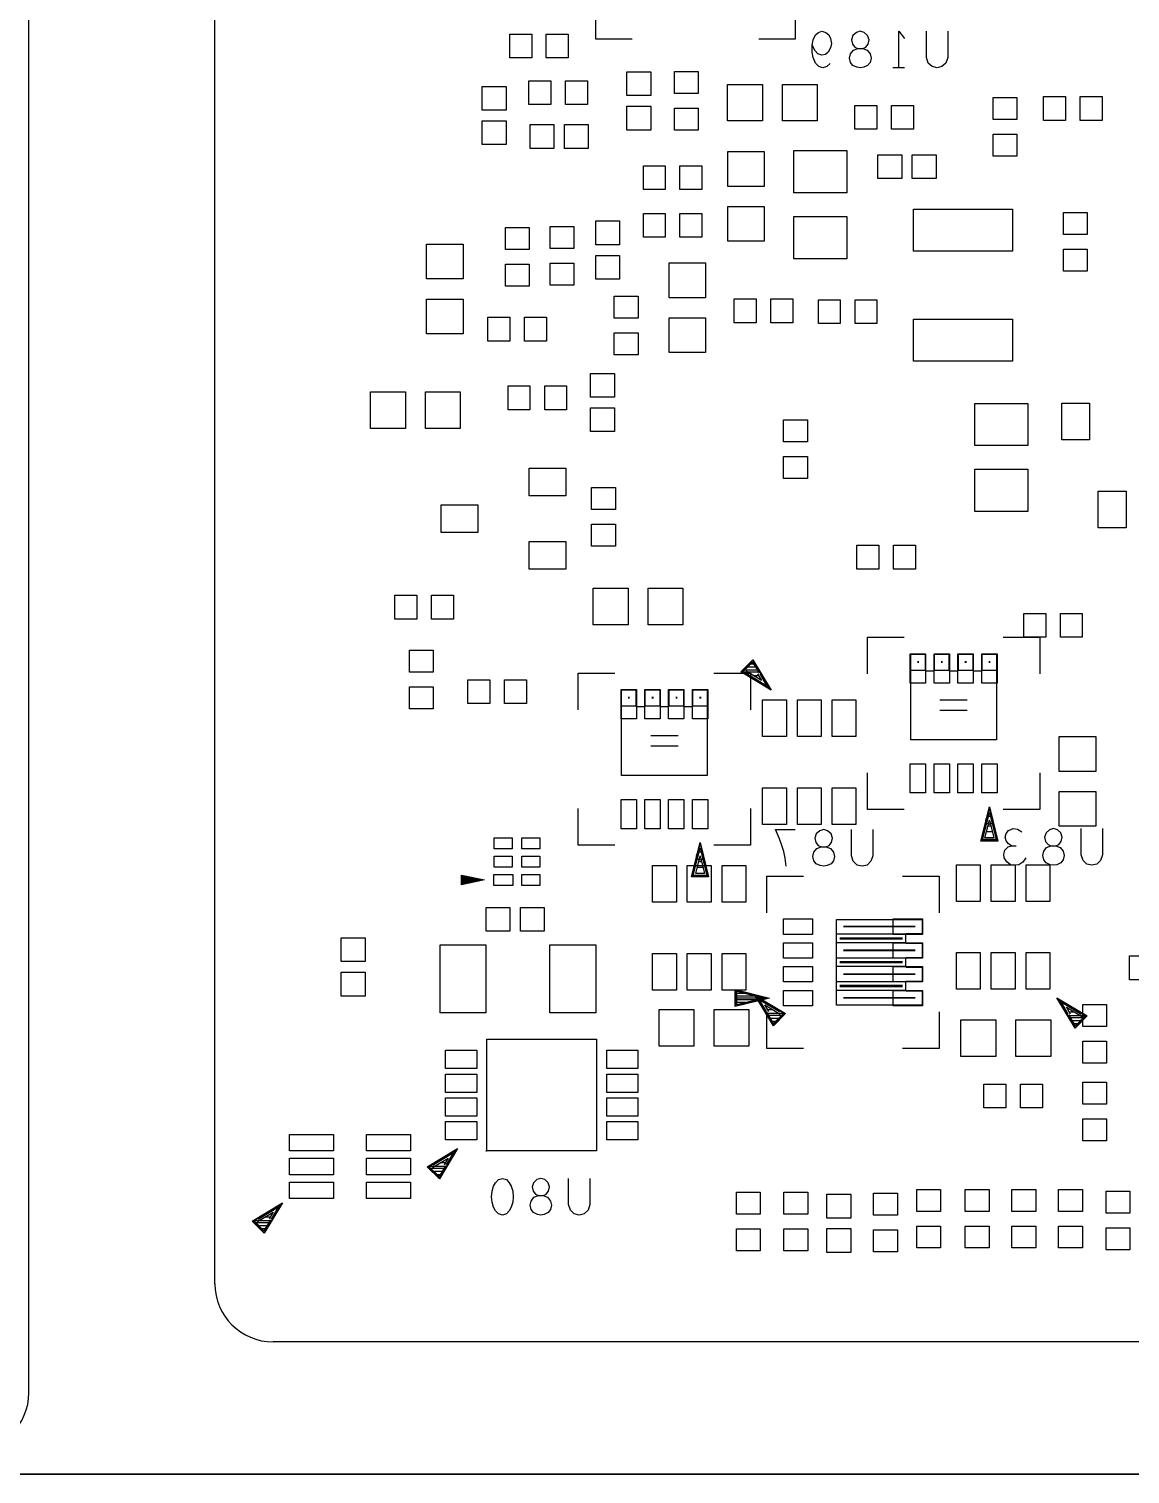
# Model space of a CAD drawing. Header units: millimetres. Extents: x -190 to 348, y -330 to 190.
# Drawn here: x -16.63 to 13.44, y -137.03 to -97.57 of the extents above; entities that cross this region are included whole.
import ezdxf

# ---------------------------------------------------------------- set-up
doc = ezdxf.new("R2010")
doc.units = ezdxf.units.MM
for name, color, linetype in [('10_MAQ_PALLET', 7, 'Continuous'), ('4_SIKCREN_BOTTOM_', 7, 'Continuous'), ('5_SOLDER_PASTE_BOTTOM_', 7, 'Continuous'), ('7______BREAKAWAY', 7, 'Continuous')]:
    doc.layers.add(name, color=color, linetype=linetype)

msp = doc.modelspace()

# ---------------------------------------------------------------- linework, layer by layer
at = {"layer": '10_MAQ_PALLET', "color": 1}
for p, q in [((-11.552, -131.836, -8.001), (-11.552, -72.54, -8.001)), ((-16.632, -134.81, -8.001), (-16.632, -89.992, -8.001)), ((26.871, -133.424, -8.001), (-9.964, -133.424, -8.001))]:
    msp.add_line(p, q, dxfattribs=at)
for centre, start, end in [((-9.964, -131.836, -8.001), 180, 270), ((-18.219, -134.81, -8.001), 270, 0)]:
    msp.add_arc(centre, 1.587, start, end, dxfattribs=at)
at = {"layer": '4_SIKCREN_BOTTOM_', "color": 7}
for p, q in [((-1.156, -96.84), (-1.156, -97.838)), ((4.305, -97.838), (4.305, -96.84)), ((-1.156, -97.838), (-0.155, -97.838)), ((3.305, -97.838), (4.305, -97.838)), ((4.76, -98.016), (4.785, -97.866)), ((4.785, -97.866), (4.854, -97.734)), ((4.854, -97.734), (4.933, -97.666)), ((4.933, -97.666), (5.027, -97.633)), ((5.027, -97.633), (5.133, -97.666)), ((5.133, -97.666), (5.212, -97.734)), ((5.212, -97.734), (5.265, -97.833)), ((5.265, -97.833), (5.293, -97.968)), ((5.875, -97.749), (5.834, -97.866)), ((5.834, -97.866), (5.862, -97.983)), ((5.969, -97.666), (5.875, -97.749)), ((6.076, -97.633), (5.969, -97.666)), ((6.182, -97.666), (6.076, -97.633)), ((6.276, -97.749), (6.182, -97.666)), ((6.314, -97.866), (6.276, -97.749)), ((6.289, -97.983), (6.314, -97.866)), ((7.125, -97.633), (7.285, -97.833)), ((7.125, -98.633), (7.125, -97.633)), ((7.879, -98.351), (7.879, -97.633)), ((8.466, -97.633), (8.466, -98.351)), ((4.839, -98.166), (4.76, -98.016)), ((4.76, -98.201), (4.76, -98.016)), ((4.785, -98.351), (4.76, -98.201)), ((4.92, -98.25), (4.839, -98.166)), ((5.027, -98.283), (4.92, -98.25)), ((5.199, -98.201), (5.121, -98.268)), ((5.265, -98.085), (5.199, -98.201)), ((5.293, -97.968), (5.265, -98.085)), ((5.781, -98.367), (5.809, -98.25)), ((5.809, -98.25), (5.888, -98.151)), ((5.862, -97.983), (5.928, -98.067)), ((5.888, -98.151), (6.01, -98.1)), ((5.928, -98.067), (6.01, -98.1)), ((6.01, -98.1), (6.142, -98.1)), ((6.01, -98.1), (6.142, -98.1)), ((6.142, -98.1), (6.223, -98.067)), ((6.142, -98.1), (6.261, -98.151)), ((6.223, -98.067), (6.289, -97.983)), ((6.261, -98.151), (6.342, -98.25)), ((6.342, -98.25), (6.368, -98.367)), ((4.854, -98.501), (4.785, -98.351)), ((4.945, -98.6), (4.854, -98.501)), ((5.052, -98.633), (4.945, -98.6)), ((5.121, -98.268), (5.027, -98.283)), ((5.159, -98.6), (5.052, -98.633)), ((5.253, -98.516), (5.159, -98.6)), ((5.809, -98.483), (5.781, -98.367)), ((5.875, -98.567), (5.809, -98.483)), ((5.982, -98.618), (5.875, -98.567)), ((6.076, -98.633), (5.982, -98.618)), ((6.17, -98.618), (6.076, -98.633)), ((6.276, -98.567), (6.17, -98.618)), ((6.342, -98.483), (6.276, -98.567)), ((6.368, -98.367), (6.342, -98.483)), ((7.285, -98.633), (6.965, -98.633)), ((7.932, -98.501), (7.879, -98.351)), ((8.039, -98.6), (7.932, -98.501)), ((8.174, -98.633), (8.039, -98.6)), ((8.306, -98.6), (8.174, -98.633)), ((8.412, -98.501), (8.306, -98.6)), ((8.466, -98.351), (8.412, -98.501)), ((6.274, -114.183), (7.275, -114.183)), ((6.274, -115.184), (6.274, -114.183)), ((9.975, -114.183), (10.975, -114.183)), ((10.975, -114.183), (10.975, -115.184)), ((2.812, -115.128), (3.142, -114.798)), ((2.832, -115.125), (3.139, -114.818)), ((3.139, -114.818), (3.335, -115.143)), ((3.142, -114.798), (3.637, -115.626)), ((-1.626, -115.159), (-0.625, -115.159)), ((-1.626, -116.159), (-1.626, -115.159)), ((2.075, -115.159), (3.076, -115.159)), ((3.637, -115.626), (2.812, -115.128)), ((3.602, -115.588), (2.832, -115.125)), ((3.327, -115.131), (2.84, -115.131)), ((2.873, -115.12), (3.134, -114.859)), ((3.266, -115.08), (2.913, -115.08)), ((3.378, -115.364), (2.954, -115.11)), ((3.526, -115.514), (2.974, -115.181)), ((3.216, -114.996), (2.997, -114.996)), ((3.076, -115.159), (3.076, -116.159)), ((3.165, -114.912), (3.081, -114.912)), ((3.134, -114.859), (3.312, -115.156)), ((3.299, -115.232), (3.157, -115.232)), ((3.269, -115.184), (3.378, -115.364)), ((3.327, -115.181), (3.526, -115.514)), ((3.335, -115.143), (3.602, -115.588)), ((6.274, -118.885), (6.274, -117.884)), ((10.975, -117.884), (10.975, -118.885)), ((-1.626, -119.86), (-1.626, -118.859)), ((3.076, -118.859), (3.076, -119.86)), ((7.275, -118.885), (6.274, -118.885)), ((9.368, -119.746), (9.601, -118.811)), ((9.383, -119.733), (9.601, -118.864)), ((9.416, -119.708), (9.601, -118.969)), ((9.479, -119.657), (9.601, -119.177)), ((9.601, -118.811), (9.835, -119.746)), ((9.601, -118.864), (9.817, -119.733)), ((9.601, -118.969), (9.784, -119.708)), ((9.601, -119.177), (9.721, -119.657)), ((10.975, -118.885), (9.975, -118.885)), ((3.759, -119.433), (4.293, -119.433)), ((3.866, -119.682), (3.759, -119.433)), ((4.874, -119.55), (4.836, -119.667)), ((4.968, -119.466), (4.874, -119.55)), ((5.075, -119.433), (4.968, -119.466)), ((5.182, -119.466), (5.075, -119.433)), ((5.276, -119.55), (5.182, -119.466)), ((5.316, -119.667), (5.276, -119.55)), ((5.832, -120.15), (5.832, -119.433)), ((6.419, -119.433), (6.419, -120.15)), ((9.68, -119.497), (9.52, -119.497)), ((9.639, -119.339), (9.561, -119.339)), ((10.036, -119.642), (10.061, -119.543)), ((10.061, -119.543), (10.127, -119.459)), ((10.127, -119.459), (10.249, -119.408)), ((10.249, -119.408), (10.368, -119.426)), ((10.368, -119.426), (10.488, -119.492)), ((11.151, -119.525), (11.11, -119.642)), ((11.245, -119.441), (11.151, -119.525)), ((11.351, -119.408), (11.245, -119.441)), ((11.458, -119.441), (11.351, -119.408)), ((11.549, -119.525), (11.458, -119.441)), ((11.59, -119.642), (11.549, -119.525)), ((12.106, -120.124), (12.106, -119.408)), ((12.692, -119.408), (12.692, -120.124)), ((-0.625, -119.86), (-1.626, -119.86)), ((1.466, -120.721), (1.699, -119.786)), ((1.483, -120.708), (1.699, -119.84)), ((1.514, -120.683), (1.699, -119.944)), ((1.699, -119.786), (1.933, -120.721)), ((1.699, -119.84), (1.918, -120.708)), ((1.699, -119.944), (1.885, -120.683)), ((3.076, -119.86), (2.075, -119.86)), ((3.932, -119.868), (3.866, -119.682)), ((3.985, -120.033), (3.932, -119.868)), ((4.808, -120.051), (4.889, -119.949)), ((4.836, -119.667), (4.862, -119.784)), ((4.862, -119.784), (4.928, -119.868)), ((4.889, -119.949), (5.009, -119.901)), ((4.928, -119.868), (5.009, -119.901)), ((5.009, -119.901), (5.141, -119.901)), ((5.009, -119.901), (5.141, -119.901)), ((5.141, -119.901), (5.222, -119.868)), ((5.141, -119.901), (5.263, -119.949)), ((5.222, -119.868), (5.288, -119.784)), ((5.263, -119.949), (5.342, -120.051)), ((5.288, -119.784), (5.316, -119.667)), ((9.835, -119.746), (9.368, -119.746)), ((9.817, -119.733), (9.383, -119.733)), ((9.784, -119.708), (9.416, -119.708)), ((9.721, -119.657), (9.479, -119.657)), ((10.02, -119.992), (10.114, -119.908)), ((10.061, -119.741), (10.036, -119.642)), ((10.127, -119.825), (10.061, -119.741)), ((10.114, -119.908), (10.208, -119.875)), ((10.208, -119.875), (10.127, -119.825)), ((10.208, -119.875), (10.328, -119.875)), ((11.085, -120.025), (11.163, -119.926)), ((11.11, -119.642), (11.138, -119.758)), ((11.138, -119.758), (11.204, -119.842)), ((11.163, -119.926), (11.283, -119.875)), ((11.204, -119.842), (11.283, -119.875)), ((11.283, -119.875), (11.417, -119.875)), ((11.283, -119.875), (11.417, -119.875)), ((11.417, -119.875), (11.496, -119.842)), ((11.417, -119.875), (11.537, -119.926)), ((11.496, -119.842), (11.565, -119.758)), ((11.537, -119.926), (11.618, -120.025)), ((11.565, -119.758), (11.59, -119.642)), ((1.58, -120.632), (1.699, -120.152)), ((1.74, -120.315), (1.659, -120.315)), ((1.699, -120.152), (1.819, -120.632)), ((4.026, -120.218), (3.985, -120.033)), ((4.054, -120.434), (4.026, -120.218)), ((4.783, -120.167), (4.808, -120.051)), ((4.808, -120.284), (4.783, -120.167)), ((4.874, -120.368), (4.808, -120.284)), ((5.342, -120.284), (5.276, -120.368)), ((5.342, -120.051), (5.37, -120.167)), ((5.37, -120.167), (5.342, -120.284)), ((5.885, -120.299), (5.832, -120.15)), ((5.992, -120.401), (5.885, -120.299)), ((6.365, -120.299), (6.259, -120.401)), ((6.419, -120.15), (6.365, -120.299)), ((9.995, -120.109), (10.02, -119.992)), ((10.008, -120.208), (9.995, -120.109)), ((10.074, -120.31), (10.008, -120.208)), ((10.18, -120.393), (10.074, -120.31)), ((10.516, -120.325), (10.409, -120.393)), ((10.594, -120.208), (10.516, -120.325)), ((11.057, -120.142), (11.085, -120.025)), ((11.085, -120.259), (11.057, -120.142)), ((11.151, -120.343), (11.085, -120.259)), ((11.257, -120.393), (11.151, -120.343)), ((11.549, -120.343), (11.443, -120.393)), ((11.618, -120.259), (11.549, -120.343)), ((11.618, -120.025), (11.643, -120.142)), ((11.643, -120.142), (11.618, -120.259)), ((12.159, -120.277), (12.106, -120.124)), ((12.266, -120.376), (12.159, -120.277)), ((12.639, -120.277), (12.532, -120.376)), ((12.692, -120.124), (12.639, -120.277)), ((-4.813, -120.675), (-4.186, -120.81)), ((-4.813, -120.942), (-4.813, -120.675)), ((-4.801, -120.81), (-4.801, -120.691)), ((-4.801, -120.691), (-4.247, -120.81)), ((-4.674, -120.719), (-4.801, -120.719)), ((-4.519, -120.752), (-4.801, -120.752)), ((1.933, -120.721), (1.466, -120.721)), ((1.918, -120.708), (1.483, -120.708)), ((1.885, -120.683), (1.514, -120.683)), ((1.819, -120.632), (1.58, -120.632)), ((1.781, -120.472), (1.621, -120.472)), ((3.526, -120.708), (4.526, -120.708)), ((3.526, -121.709), (3.526, -120.708)), ((4.981, -120.416), (4.874, -120.368)), ((5.075, -120.434), (4.981, -120.416)), ((5.169, -120.416), (5.075, -120.434)), ((5.276, -120.368), (5.169, -120.416)), ((6.124, -120.434), (5.992, -120.401)), ((6.259, -120.401), (6.124, -120.434)), ((7.224, -120.708), (8.225, -120.708)), ((8.225, -120.708), (8.225, -121.709)), ((10.287, -120.409), (10.18, -120.393)), ((10.409, -120.393), (10.287, -120.409)), ((11.351, -120.409), (11.257, -120.393)), ((11.443, -120.393), (11.351, -120.409)), ((12.4, -120.409), (12.266, -120.376)), ((12.532, -120.376), (12.4, -120.409)), ((-4.186, -120.81), (-4.813, -120.942)), ((-4.364, -120.785), (-4.801, -120.785)), ((-4.801, -120.927), (-4.801, -120.81)), ((-4.247, -120.81), (-4.801, -120.927)), ((-4.244, -120.81), (-4.801, -120.81)), ((-4.364, -120.835), (-4.801, -120.835)), ((-4.519, -120.868), (-4.801, -120.868)), ((-4.674, -120.901), (-4.801, -120.901)), ((2.662, -123.8), (3.597, -124.033)), ((2.662, -124.267), (2.662, -123.8)), ((2.675, -124.033), (2.675, -123.817)), ((2.675, -123.817), (3.546, -124.033)), ((2.7, -124.033), (2.7, -123.848)), ((2.7, -123.848), (3.442, -124.033)), ((2.941, -123.909), (2.7, -123.909)), ((3.597, -124.033), (2.662, -124.267)), ((2.675, -124.252), (2.675, -124.033)), ((3.546, -124.033), (2.675, -124.252)), ((3.546, -124.033), (2.675, -124.033)), ((3.239, -123.982), (2.7, -123.982)), ((2.7, -124.219), (2.7, -124.033)), ((3.442, -124.033), (2.7, -124.219)), ((3.239, -124.084), (2.7, -124.084)), ((2.941, -124.158), (2.7, -124.158)), ((3.205, -123.962), (4.031, -124.457)), ((3.701, -124.788), (3.205, -123.962)), ((3.508, -124.442), (3.241, -123.998)), ((3.241, -123.998), (4.011, -124.46)), ((3.515, -124.404), (3.317, -124.071)), ((3.317, -124.071), (3.868, -124.404)), ((3.574, -124.402), (3.465, -124.221)), ((3.465, -124.221), (3.889, -124.475)), ((11.445, -124.028), (12.273, -124.523)), ((11.943, -124.856), (11.445, -124.028)), ((11.75, -124.508), (11.483, -124.066)), ((11.483, -124.066), (12.253, -124.526)), ((11.755, -124.47), (11.557, -124.14)), ((11.557, -124.14), (12.111, -124.47)), ((11.814, -124.47), (11.704, -124.287)), ((11.704, -124.287), (12.129, -124.541)), ((3.703, -124.767), (3.508, -124.442)), ((4.003, -124.455), (3.515, -124.455)), ((3.526, -125.41), (3.526, -124.409)), ((3.708, -124.727), (3.531, -124.43)), ((3.686, -124.353), (3.543, -124.353)), ((3.929, -124.506), (3.576, -124.506)), ((3.846, -124.59), (3.627, -124.59)), ((3.762, -124.673), (3.675, -124.673)), ((4.031, -124.457), (3.701, -124.788)), ((4.011, -124.46), (3.703, -124.767)), ((3.97, -124.465), (3.708, -124.727)), ((8.225, -124.409), (8.225, -125.41)), ((11.946, -124.836), (11.75, -124.508)), ((12.245, -124.521), (11.758, -124.521)), ((11.951, -124.795), (11.77, -124.496)), ((11.925, -124.419), (11.786, -124.419)), ((12.172, -124.572), (11.816, -124.572)), ((12.088, -124.658), (11.867, -124.658)), ((12.273, -124.523), (11.943, -124.856)), ((12.253, -124.526), (11.946, -124.836)), ((12.212, -124.531), (11.951, -124.795)), ((12.004, -124.742), (11.918, -124.742)), ((-4.125, -125.159), (-1.125, -125.159)), ((-4.125, -128.209), (-4.125, -125.159)), ((-1.125, -125.159), (-1.125, -128.209)), ((4.526, -125.41), (3.526, -125.41)), ((8.225, -125.41), (7.224, -125.41)), ((-5.751, -128.641), (-4.925, -128.143)), ((-5.73, -128.643), (-4.963, -128.181)), ((-5.588, -128.588), (-5.037, -128.255)), ((-4.925, -128.143), (-5.42, -128.971)), ((-5.037, -128.255), (-5.235, -128.588)), ((-4.963, -128.181), (-5.227, -128.626)), ((-1.125, -128.209), (-4.15, -128.209)), ((-4.15, -128.209), (-4.125, -128.209)), ((-5.42, -128.971), (-5.751, -128.641)), ((-5.423, -128.951), (-5.73, -128.643)), ((-5.235, -128.638), (-5.723, -128.638)), ((-5.428, -128.91), (-5.69, -128.648)), ((-5.608, -128.659), (-5.184, -128.405)), ((-5.25, -128.613), (-5.428, -128.91)), ((-5.227, -128.626), (-5.423, -128.951)), ((-5.263, -128.537), (-5.405, -128.537)), ((-5.184, -128.405), (-5.293, -128.585)), ((-5.296, -128.689), (-5.649, -128.689)), ((-5.347, -128.773), (-5.565, -128.773)), ((-5.398, -128.857), (-5.481, -128.857)), ((-3.886, -129.075), (-3.805, -128.991)), ((-3.805, -128.991), (-3.698, -128.958)), ((-3.698, -128.958), (-3.592, -128.991)), ((-3.592, -128.991), (-3.513, -129.075)), ((-2.756, -128.991), (-2.85, -129.075)), ((-2.649, -128.958), (-2.756, -128.991)), ((-2.543, -128.991), (-2.649, -128.958)), ((-2.451, -129.075), (-2.543, -128.991)), ((-1.895, -129.675), (-1.895, -128.958)), ((-1.308, -128.958), (-1.308, -129.675)), ((-3.993, -129.459), (-3.98, -129.309)), ((-3.98, -129.309), (-3.94, -129.174)), ((-3.94, -129.174), (-3.886, -129.075)), ((-3.513, -129.075), (-3.459, -129.174)), ((-3.459, -129.174), (-3.419, -129.309)), ((-3.419, -129.309), (-3.406, -129.459)), ((-2.85, -129.075), (-2.891, -129.192)), ((-2.891, -129.192), (-2.863, -129.309)), ((-2.863, -129.309), (-2.797, -129.393)), ((-2.837, -129.474), (-2.718, -129.426)), ((-2.797, -129.393), (-2.718, -129.426)), ((-2.718, -129.426), (-2.583, -129.426)), ((-2.718, -129.426), (-2.583, -129.426)), ((-2.583, -129.426), (-2.504, -129.393)), ((-2.583, -129.426), (-2.464, -129.474)), ((-2.504, -129.393), (-2.436, -129.309)), ((-2.41, -129.192), (-2.451, -129.075)), ((-2.436, -129.309), (-2.41, -129.192)), ((-10.533, -130.122), (-9.705, -129.626)), ((-10.513, -130.124), (-9.743, -129.662)), ((-10.368, -130.068), (-9.817, -129.738)), ((-9.705, -129.626), (-10.203, -130.452)), ((-9.817, -129.738), (-10.015, -130.068)), ((-9.743, -129.662), (-10.01, -130.106)), ((-3.98, -129.609), (-3.993, -129.459)), ((-3.94, -129.743), (-3.98, -129.609)), ((-3.886, -129.842), (-3.94, -129.743)), ((-3.459, -129.743), (-3.513, -129.842)), ((-3.419, -129.609), (-3.459, -129.743)), ((-3.406, -129.459), (-3.419, -129.609)), ((-2.944, -129.692), (-2.916, -129.576)), ((-2.916, -129.809), (-2.944, -129.692)), ((-2.916, -129.576), (-2.837, -129.474)), ((-2.85, -129.893), (-2.916, -129.809)), ((-2.464, -129.474), (-2.383, -129.576)), ((-2.383, -129.809), (-2.451, -129.893)), ((-2.383, -129.576), (-2.357, -129.692)), ((-2.357, -129.692), (-2.383, -129.809)), ((-1.841, -129.824), (-1.895, -129.675)), ((-1.735, -129.926), (-1.841, -129.824)), ((-1.361, -129.824), (-1.468, -129.926)), ((-1.308, -129.675), (-1.361, -129.824)), ((-10.203, -130.452), (-10.533, -130.122)), ((-10.206, -130.432), (-10.513, -130.124)), ((-10.018, -130.119), (-10.505, -130.119)), ((-10.211, -130.391), (-10.47, -130.129)), ((-10.076, -130.17), (-10.432, -130.17)), ((-10.389, -130.139), (-9.964, -129.885)), ((-10.03, -130.094), (-10.211, -130.391)), ((-10.01, -130.106), (-10.206, -130.432)), ((-10.046, -130.018), (-10.185, -130.018)), ((-9.964, -129.885), (-10.074, -130.066)), ((-3.805, -129.926), (-3.886, -129.842)), ((-3.698, -129.959), (-3.805, -129.926)), ((-3.592, -129.926), (-3.698, -129.959)), ((-3.513, -129.842), (-3.592, -129.926)), ((-2.743, -129.941), (-2.85, -129.893)), ((-2.649, -129.959), (-2.743, -129.941)), ((-2.558, -129.941), (-2.649, -129.959)), ((-2.451, -129.893), (-2.558, -129.941)), ((-1.6, -129.959), (-1.735, -129.926)), ((-1.468, -129.926), (-1.6, -129.959)), ((-10.127, -130.254), (-10.345, -130.254)), ((-10.178, -130.338), (-10.262, -130.338)), ((-36.599, -137.033), (17.61, -137.033))]:
    msp.add_line(p, q, dxfattribs=at)
for centre, start, end in [((9.601, -119.179), 0, 180), ((9.601, -119.179), 180, 0), ((1.699, -120.155), 0, 180), ((1.699, -120.155), 180, 0)]:
    msp.add_arc(centre, 0.102, start, end, dxfattribs=at)
at = {"layer": '5_SOLDER_PASTE_BOTTOM_', "color": 4}
for p, q in [((-3.5, -98.359), (-3.5, -97.709)), ((-3.5, -97.709), (-2.9, -97.709)), ((-2.9, -97.709), (-2.9, -98.359)), ((-2.5, -98.359), (-2.5, -97.709)), ((-2.5, -97.709), (-1.9, -97.709)), ((-1.9, -97.709), (-1.9, -98.359)), ((-2.9, -98.359), (-3.5, -98.359)), ((-1.9, -98.359), (-2.5, -98.359)), ((-2.975, -99.634), (-2.975, -98.984)), ((-2.975, -98.984), (-2.375, -98.984)), ((-2.375, -98.984), (-2.375, -99.634)), ((-1.974, -99.634), (-1.974, -98.984)), ((-1.974, -98.984), (-1.374, -98.984)), ((-1.374, -98.984), (-1.374, -99.634)), ((-0.3, -99.39), (-0.3, -98.74)), ((-0.3, -98.74), (0.35, -98.74)), ((0.35, -98.74), (0.35, -99.39)), ((1.001, -99.335), (1.001, -98.735)), ((1.001, -98.735), (1.651, -98.735)), ((1.651, -98.735), (1.651, -99.335)), ((-4.249, -99.789), (-4.249, -99.139)), ((-4.249, -99.139), (-3.599, -99.139)), ((-3.599, -99.139), (-3.599, -99.789)), ((0.35, -99.39), (-0.3, -99.39)), ((1.651, -99.335), (1.001, -99.335)), ((2.451, -100.083), (2.451, -99.083)), ((2.451, -99.083), (3.401, -99.083)), ((3.401, -99.083), (3.401, -100.083)), ((3.95, -100.083), (3.95, -99.083)), ((3.95, -99.083), (4.9, -99.083)), ((4.9, -99.083), (4.9, -100.083)), ((9.705, -100.043), (9.705, -99.443)), ((9.705, -99.443), (10.355, -99.443)), ((10.355, -99.443), (10.355, -100.043)), ((11.079, -100.068), (11.079, -99.418)), ((11.079, -99.418), (11.679, -99.418)), ((11.679, -99.418), (11.679, -100.068)), ((12.08, -100.068), (12.08, -99.418)), ((12.08, -99.418), (12.68, -99.418)), ((12.68, -99.418), (12.68, -100.068)), ((-3.599, -99.789), (-4.249, -99.789)), ((-2.375, -99.634), (-2.975, -99.634)), ((-1.374, -99.634), (-1.974, -99.634)), ((-0.3, -100.33), (-0.3, -99.68)), ((-0.3, -99.68), (0.35, -99.68)), ((0.35, -99.68), (0.35, -100.33)), ((1.001, -100.333), (1.001, -99.733)), ((1.001, -99.733), (1.651, -99.733)), ((1.651, -99.733), (1.651, -100.333)), ((5.926, -100.31), (5.926, -99.66)), ((5.926, -99.66), (6.526, -99.66)), ((6.526, -99.66), (6.526, -100.31)), ((6.924, -100.31), (6.924, -99.66)), ((6.924, -99.66), (7.524, -99.66)), ((7.524, -99.66), (7.524, -100.31)), ((-4.249, -100.729), (-4.249, -100.079)), ((-4.249, -100.079), (-3.599, -100.079)), ((-3.599, -100.079), (-3.599, -100.729)), ((-2.944, -100.833), (-2.944, -100.183)), ((-2.944, -100.183), (-2.294, -100.183)), ((-2.294, -100.183), (-2.294, -100.833)), ((-2.004, -100.833), (-2.004, -100.183)), ((-2.004, -100.183), (-1.354, -100.183)), ((-1.354, -100.183), (-1.354, -100.833)), ((3.401, -100.083), (2.451, -100.083)), ((4.9, -100.083), (3.95, -100.083)), ((10.355, -100.043), (9.705, -100.043)), ((11.679, -100.068), (11.079, -100.068)), ((12.68, -100.068), (12.08, -100.068)), ((0.35, -100.33), (-0.3, -100.33)), ((1.651, -100.333), (1.001, -100.333)), ((6.526, -100.31), (5.926, -100.31)), ((7.524, -100.31), (6.924, -100.31)), ((9.705, -101.044), (9.705, -100.444)), ((9.705, -100.444), (10.355, -100.444)), ((10.355, -100.444), (10.355, -101.044)), ((-3.599, -100.729), (-4.249, -100.729)), ((-2.294, -100.833), (-2.944, -100.833)), ((-1.354, -100.833), (-2.004, -100.833)), ((2.454, -101.869), (2.454, -100.919)), ((2.454, -100.919), (3.454, -100.919)), ((3.454, -100.919), (3.454, -101.869)), ((4.256, -102.043), (4.256, -100.893)), ((4.256, -100.893), (5.706, -100.893)), ((5.706, -100.893), (5.706, -102.043)), ((6.556, -101.658), (6.556, -101.008)), ((6.556, -101.008), (7.206, -101.008)), ((7.206, -101.008), (7.206, -101.658)), ((7.496, -101.658), (7.496, -101.008)), ((7.496, -101.008), (8.146, -101.008)), ((8.146, -101.008), (8.146, -101.658)), ((0.15, -101.958), (0.15, -101.308)), ((0.15, -101.308), (0.75, -101.308)), ((0.75, -101.308), (0.75, -101.958)), ((1.15, -101.958), (1.15, -101.308)), ((1.15, -101.308), (1.75, -101.308)), ((1.75, -101.308), (1.75, -101.958)), ((10.355, -101.044), (9.705, -101.044)), ((7.206, -101.658), (6.556, -101.658)), ((8.146, -101.658), (7.496, -101.658)), ((0.75, -101.958), (0.15, -101.958)), ((1.75, -101.958), (1.15, -101.958)), ((3.454, -101.869), (2.454, -101.869)), ((5.706, -102.043), (4.256, -102.043)), ((2.454, -103.368), (2.454, -102.418)), ((2.454, -102.418), (3.454, -102.418)), ((3.454, -102.418), (3.454, -103.368)), ((7.53, -103.643), (7.53, -102.493)), ((7.53, -102.493), (10.23, -102.493)), ((10.23, -102.493), (10.23, -103.643)), ((11.626, -103.185), (11.626, -102.585)), ((11.626, -102.585), (12.276, -102.585)), ((12.276, -102.585), (12.276, -103.185)), ((-3.619, -103.594), (-3.619, -102.994)), ((-3.619, -102.994), (-2.969, -102.994)), ((-2.969, -102.994), (-2.969, -103.594)), ((-2.395, -103.569), (-2.395, -102.969)), ((-2.395, -102.969), (-1.745, -102.969)), ((-1.745, -102.969), (-1.745, -103.569)), ((-1.15, -103.464), (-1.15, -102.814)), ((-1.15, -102.814), (-0.501, -102.814)), ((-0.501, -102.814), (-0.501, -103.464)), ((0.15, -103.258), (0.15, -102.609)), ((0.15, -102.609), (0.75, -102.609)), ((0.75, -102.609), (0.75, -103.258)), ((1.15, -103.258), (1.15, -102.609)), ((1.15, -102.609), (1.75, -102.609)), ((1.75, -102.609), (1.75, -103.258)), ((4.256, -103.844), (4.256, -102.694)), ((4.256, -102.694), (5.706, -102.694)), ((5.706, -102.694), (5.706, -103.844)), ((0.75, -103.258), (0.15, -103.258)), ((1.75, -103.258), (1.15, -103.258)), ((3.454, -103.368), (2.454, -103.368)), ((12.276, -103.185), (11.626, -103.185)), ((-5.77, -104.394), (-5.77, -103.444)), ((-5.77, -103.444), (-4.771, -103.444)), ((-4.771, -103.444), (-4.771, -104.394)), ((-2.969, -103.594), (-3.619, -103.594)), ((-1.745, -103.569), (-2.395, -103.569)), ((-0.501, -103.464), (-1.15, -103.464)), ((-1.15, -104.404), (-1.15, -103.754)), ((-1.15, -103.754), (-0.501, -103.754)), ((-0.501, -103.754), (-0.501, -104.404)), ((10.23, -103.643), (7.53, -103.643)), ((11.626, -104.183), (11.626, -103.583)), ((11.626, -103.583), (12.276, -103.583)), ((12.276, -103.583), (12.276, -104.183)), ((-3.619, -104.595), (-3.619, -103.995)), ((-3.619, -103.995), (-2.969, -103.995)), ((-2.969, -103.995), (-2.969, -104.595)), ((-2.395, -104.57), (-2.395, -103.97)), ((-2.395, -103.97), (-1.745, -103.97)), ((-1.745, -103.97), (-1.745, -104.57)), ((0.851, -104.91), (0.851, -103.96)), ((0.851, -103.96), (1.851, -103.96)), ((1.851, -103.96), (1.851, -104.91)), ((5.706, -103.844), (4.256, -103.844)), ((12.276, -104.183), (11.626, -104.183)), ((-4.771, -104.394), (-5.77, -104.394)), ((-1.745, -104.57), (-2.395, -104.57)), ((-0.501, -104.404), (-1.15, -104.404)), ((-5.77, -105.895), (-5.77, -104.945)), ((-5.77, -104.945), (-4.771, -104.945)), ((-4.771, -104.945), (-4.771, -105.895)), ((-2.969, -104.595), (-3.619, -104.595)), ((-0.645, -105.469), (-0.645, -104.869)), ((-0.645, -104.869), (0.005, -104.869)), ((0.005, -104.869), (0.005, -105.469)), ((1.851, -104.91), (0.851, -104.91)), ((2.631, -105.593), (2.631, -104.943)), ((2.631, -104.943), (3.231, -104.943)), ((3.231, -104.943), (3.231, -105.593)), ((3.629, -105.593), (3.629, -104.943)), ((3.629, -104.943), (4.229, -104.943)), ((4.229, -104.943), (4.229, -105.593)), ((4.93, -105.618), (4.93, -104.968)), ((4.93, -104.968), (5.53, -104.968)), ((5.53, -104.968), (5.53, -105.618)), ((5.931, -105.618), (5.931, -104.968)), ((5.931, -104.968), (6.531, -104.968)), ((6.531, -104.968), (6.531, -105.618)), ((-4.095, -106.093), (-4.095, -105.443)), ((-4.095, -105.443), (-3.495, -105.443)), ((-3.495, -105.443), (-3.495, -106.093)), ((-3.094, -106.093), (-3.094, -105.443)), ((-3.094, -105.443), (-2.494, -105.443)), ((-2.494, -105.443), (-2.494, -106.093)), ((0.005, -105.469), (-0.645, -105.469)), ((0.851, -106.408), (0.851, -105.458)), ((0.851, -105.458), (1.851, -105.458)), ((1.851, -105.458), (1.851, -106.408)), ((3.231, -105.593), (2.631, -105.593)), ((4.229, -105.593), (3.629, -105.593)), ((5.53, -105.618), (4.93, -105.618)), ((6.531, -105.618), (5.931, -105.618)), ((7.53, -106.643), (7.53, -105.493)), ((7.53, -105.493), (10.23, -105.493)), ((10.23, -105.493), (10.23, -106.643)), ((-4.771, -105.895), (-5.77, -105.895)), ((-3.495, -106.093), (-4.095, -106.093)), ((-2.494, -106.093), (-3.094, -106.093)), ((-0.645, -106.469), (-0.645, -105.869)), ((-0.645, -105.869), (0.005, -105.869)), ((0.005, -105.869), (0.005, -106.469)), ((0.005, -106.469), (-0.645, -106.469)), ((1.851, -106.408), (0.851, -106.408)), ((10.23, -106.643), (7.53, -106.643)), ((-3.546, -107.97), (-3.546, -107.32)), ((-3.546, -107.32), (-2.946, -107.32)), ((-2.946, -107.32), (-2.946, -107.97)), ((-2.545, -107.97), (-2.545, -107.32)), ((-2.545, -107.32), (-1.945, -107.32)), ((-1.945, -107.32), (-1.945, -107.97)), ((-1.29, -107.625), (-1.29, -106.975)), ((-1.29, -106.975), (-0.64, -106.975)), ((-0.64, -106.975), (-0.64, -107.625)), ((-7.3, -108.483), (-7.3, -107.483)), ((-7.3, -107.483), (-6.35, -107.483)), ((-6.35, -107.483), (-6.35, -108.483)), ((-5.799, -108.483), (-5.799, -107.483)), ((-5.799, -107.483), (-4.849, -107.483)), ((-4.849, -107.483), (-4.849, -108.483)), ((-0.64, -107.625), (-1.29, -107.625)), ((-2.946, -107.97), (-3.546, -107.97)), ((-1.945, -107.97), (-2.545, -107.97)), ((-1.29, -108.565), (-1.29, -107.915)), ((-1.29, -107.915), (-0.64, -107.915)), ((-0.64, -107.915), (-0.64, -108.565)), ((9.204, -108.944), (9.204, -107.794)), ((9.204, -107.794), (10.654, -107.794)), ((10.654, -107.794), (10.654, -108.944)), ((11.576, -108.793), (11.576, -107.793)), ((11.576, -107.793), (12.336, -107.793)), ((12.336, -107.793), (12.336, -108.793)), ((-6.35, -108.483), (-7.3, -108.483)), ((-4.849, -108.483), (-5.799, -108.483)), ((3.98, -108.844), (3.98, -108.244)), ((3.98, -108.244), (4.63, -108.244)), ((4.63, -108.244), (4.63, -108.844)), ((-0.64, -108.565), (-1.29, -108.565)), ((4.63, -108.844), (3.98, -108.844)), ((12.336, -108.793), (11.576, -108.793)), ((3.98, -109.845), (3.98, -109.245)), ((3.98, -109.245), (4.63, -109.245)), ((4.63, -109.245), (4.63, -109.845)), ((10.654, -108.944), (9.204, -108.944)), ((-2.969, -110.324), (-2.969, -109.564)), ((-2.969, -109.564), (-1.969, -109.564)), ((-1.969, -109.564), (-1.969, -110.324)), ((9.204, -110.745), (9.204, -109.595)), ((9.204, -109.595), (10.654, -109.595)), ((10.654, -109.595), (10.654, -110.745)), ((-1.265, -110.693), (-1.265, -110.093)), ((-1.265, -110.093), (-0.615, -110.093)), ((-0.615, -110.093), (-0.615, -110.693)), ((4.63, -109.845), (3.98, -109.845)), ((-1.969, -110.324), (-2.969, -110.324)), ((12.574, -111.193), (12.574, -110.193)), ((12.574, -110.193), (13.334, -110.193)), ((13.334, -110.193), (13.334, -111.193)), ((-5.369, -111.325), (-5.369, -110.565)), ((-5.369, -110.565), (-4.369, -110.565)), ((-4.369, -110.565), (-4.369, -111.325)), ((-0.615, -110.693), (-1.265, -110.693)), ((10.654, -110.745), (9.204, -110.745)), ((-1.265, -111.694), (-1.265, -111.094)), ((-1.265, -111.094), (-0.615, -111.094)), ((-0.615, -111.094), (-0.615, -111.694)), ((13.334, -111.193), (12.574, -111.193)), ((-4.369, -111.325), (-5.369, -111.325)), ((-2.969, -112.323), (-2.969, -111.563)), ((-2.969, -111.563), (-1.969, -111.563)), ((-1.969, -111.563), (-1.969, -112.323)), ((5.979, -112.319), (5.979, -111.669)), ((5.979, -111.669), (6.579, -111.669)), ((6.579, -111.669), (6.579, -112.319)), ((6.98, -112.319), (6.98, -111.669)), ((6.98, -111.669), (7.58, -111.669)), ((7.58, -111.669), (7.58, -112.319)), ((-0.615, -111.694), (-1.265, -111.694)), ((-1.969, -112.323), (-2.969, -112.323)), ((6.579, -112.319), (5.979, -112.319)), ((7.58, -112.319), (6.98, -112.319)), ((-1.219, -113.845), (-1.219, -112.845)), ((-1.219, -112.845), (-0.269, -112.845)), ((-0.269, -112.845), (-0.269, -113.845)), ((0.279, -113.845), (0.279, -112.845)), ((0.279, -112.845), (1.229, -112.845)), ((1.229, -112.845), (1.229, -113.845)), ((-6.635, -113.685), (-6.635, -113.035)), ((-6.635, -113.035), (-6.035, -113.035)), ((-6.035, -113.035), (-6.035, -113.685)), ((-5.634, -113.685), (-5.634, -113.035)), ((-5.634, -113.035), (-5.034, -113.035)), ((-5.034, -113.035), (-5.034, -113.685)), ((10.541, -114.183), (10.541, -113.533)), ((10.541, -113.533), (11.141, -113.533)), ((11.141, -113.533), (11.141, -114.183)), ((11.539, -114.183), (11.539, -113.533)), ((11.539, -113.533), (12.139, -113.533)), ((12.139, -113.533), (12.139, -114.183)), ((-6.035, -113.685), (-6.635, -113.685)), ((-5.034, -113.685), (-5.634, -113.685)), ((-0.269, -113.845), (-1.219, -113.845)), ((1.229, -113.845), (0.279, -113.845)), ((11.141, -114.183), (10.541, -114.183)), ((12.139, -114.183), (11.539, -114.183)), ((-6.236, -115.133), (-6.236, -114.533)), ((-6.236, -114.533), (-5.586, -114.533)), ((-5.586, -114.533), (-5.586, -115.133)), ((7.44, -115.434), (7.44, -114.634)), ((7.44, -114.634), (7.86, -114.634)), ((7.452, -114.645), (7.846, -114.645)), ((7.452, -116.982), (7.452, -114.645)), ((7.643, -114.836), (7.643, -114.882)), ((7.656, -114.836), (7.656, -114.882)), ((7.846, -114.645), (7.846, -115.085)), ((7.86, -114.634), (7.86, -115.434)), ((8.091, -115.434), (8.091, -114.634)), ((8.091, -114.634), (8.511, -114.634)), ((8.103, -114.645), (8.496, -114.645)), ((8.103, -115.085), (8.103, -114.645)), ((8.293, -114.836), (8.293, -114.882)), ((8.306, -114.836), (8.306, -114.882)), ((8.496, -114.645), (8.496, -115.085)), ((8.511, -114.634), (8.511, -115.434)), ((8.741, -115.434), (8.741, -114.634)), ((8.741, -114.634), (9.161, -114.634)), ((8.753, -114.645), (9.147, -114.645)), ((8.753, -115.085), (8.753, -114.645)), ((8.943, -114.836), (8.943, -114.882)), ((8.956, -114.836), (8.956, -114.882)), ((9.147, -114.645), (9.147, -115.085)), ((9.161, -114.634), (9.161, -115.434)), ((9.391, -115.434), (9.391, -114.634)), ((9.391, -114.634), (9.811, -114.634)), ((9.403, -114.645), (9.797, -114.645)), ((9.403, -115.085), (9.403, -114.645)), ((9.594, -114.836), (9.594, -114.882)), ((9.606, -114.836), (9.606, -114.882)), ((9.797, -114.645), (9.797, -116.982)), ((9.811, -114.634), (9.811, -115.434)), ((-5.586, -115.133), (-6.236, -115.133)), ((7.833, -115.085), (7.465, -115.085)), ((7.859, -115.098), (8.09, -115.098)), ((8.484, -115.085), (8.115, -115.085)), ((8.509, -115.098), (8.74, -115.098)), ((9.134, -115.085), (8.766, -115.085)), ((9.159, -115.098), (9.39, -115.098)), ((9.784, -115.085), (9.416, -115.085)), ((-6.236, -116.134), (-6.236, -115.534)), ((-6.236, -115.534), (-5.586, -115.534)), ((-5.586, -115.534), (-5.586, -116.134)), ((-4.646, -115.994), (-4.646, -115.344)), ((-4.646, -115.344), (-4.046, -115.344)), ((-4.046, -115.344), (-4.046, -115.994)), ((-3.645, -115.994), (-3.645, -115.344)), ((-3.645, -115.344), (-3.045, -115.344)), ((-3.045, -115.344), (-3.045, -115.994)), ((-0.459, -116.409), (-0.459, -115.609)), ((-0.459, -115.609), (-0.039, -115.609)), ((-0.447, -115.621), (-0.053, -115.621)), ((-0.447, -117.955), (-0.447, -115.621)), ((-0.053, -115.621), (-0.053, -116.06)), ((-0.039, -115.609), (-0.039, -116.409)), ((0.189, -116.409), (0.189, -115.609)), ((0.189, -115.609), (0.609, -115.609)), ((0.203, -115.621), (0.597, -115.621)), ((0.203, -116.06), (0.203, -115.621)), ((0.597, -115.621), (0.597, -116.06)), ((0.609, -115.609), (0.609, -116.409)), ((0.839, -116.409), (0.839, -115.609)), ((0.839, -115.609), (1.259, -115.609)), ((0.853, -115.621), (1.247, -115.621)), ((0.853, -116.06), (0.853, -115.621)), ((1.247, -115.621), (1.247, -116.06)), ((1.259, -115.609), (1.259, -116.409)), ((1.489, -116.409), (1.489, -115.609)), ((1.489, -115.609), (1.909, -115.609)), ((1.504, -115.621), (1.897, -115.621)), ((1.504, -116.06), (1.504, -115.621)), ((1.897, -115.621), (1.897, -117.955)), ((1.909, -115.609), (1.909, -116.409)), ((7.86, -115.434), (7.44, -115.434)), ((8.511, -115.434), (8.091, -115.434)), ((9.161, -115.434), (8.741, -115.434)), ((9.811, -115.434), (9.391, -115.434)), ((-4.046, -115.994), (-4.646, -115.994)), ((-3.045, -115.994), (-3.645, -115.994)), ((-0.257, -115.811), (-0.257, -115.857)), ((-0.244, -115.811), (-0.244, -115.857)), ((0.394, -115.811), (0.394, -115.857)), ((0.406, -115.811), (0.406, -115.857)), ((1.044, -115.811), (1.044, -115.857)), ((1.057, -115.811), (1.057, -115.857)), ((1.694, -115.811), (1.694, -115.857)), ((1.707, -115.811), (1.707, -115.857)), ((3.406, -116.893), (3.406, -115.893)), ((3.406, -115.893), (4.056, -115.893)), ((4.056, -115.893), (4.056, -116.893)), ((4.356, -116.893), (4.356, -115.893)), ((4.356, -115.893), (5.006, -115.893)), ((5.006, -115.893), (5.006, -116.893)), ((5.306, -116.893), (5.306, -115.893)), ((5.306, -115.893), (5.956, -115.893)), ((5.956, -115.893), (5.956, -116.893)), ((8.997, -115.898), (8.252, -115.898)), ((-5.586, -116.134), (-6.236, -116.134)), ((-0.039, -116.409), (-0.459, -116.409)), ((-0.066, -116.06), (-0.434, -116.06)), ((-0.041, -116.073), (0.191, -116.073)), ((0.609, -116.409), (0.189, -116.409)), ((0.584, -116.06), (0.216, -116.06)), ((0.61, -116.073), (0.841, -116.073)), ((1.259, -116.409), (0.839, -116.409)), ((1.234, -116.06), (0.866, -116.06)), ((1.26, -116.073), (1.491, -116.073)), ((1.909, -116.409), (1.489, -116.409)), ((1.885, -116.06), (1.516, -116.06)), ((8.997, -116.182), (8.252, -116.182)), ((1.097, -116.873), (0.353, -116.873)), ((1.097, -117.155), (0.353, -117.155)), ((4.056, -116.893), (3.406, -116.893)), ((5.006, -116.893), (4.356, -116.893)), ((5.956, -116.893), (5.306, -116.893)), ((9.797, -116.982), (7.452, -116.982)), ((11.504, -117.843), (11.504, -116.893)), ((11.504, -116.893), (12.504, -116.893)), ((12.504, -116.893), (12.504, -117.843)), ((1.897, -117.955), (-0.447, -117.955)), ((7.44, -118.434), (7.44, -117.634)), ((7.44, -117.634), (7.86, -117.634)), ((7.86, -117.634), (7.86, -118.434)), ((8.091, -118.434), (8.091, -117.634)), ((8.091, -117.634), (8.511, -117.634)), ((8.511, -117.634), (8.511, -118.434)), ((8.741, -118.434), (8.741, -117.634)), ((8.741, -117.634), (9.161, -117.634)), ((9.161, -117.634), (9.161, -118.434)), ((9.391, -118.434), (9.391, -117.634)), ((9.391, -117.634), (9.811, -117.634)), ((9.811, -117.634), (9.811, -118.434)), ((12.504, -117.843), (11.504, -117.843)), ((3.406, -119.293), (3.406, -118.293)), ((3.406, -118.293), (4.056, -118.293)), ((4.056, -118.293), (4.056, -119.293)), ((4.356, -119.293), (4.356, -118.293)), ((4.356, -118.293), (5.006, -118.293)), ((5.006, -118.293), (5.006, -119.293)), ((5.306, -119.293), (5.306, -118.293)), ((5.306, -118.293), (5.956, -118.293)), ((5.956, -118.293), (5.956, -119.293)), ((-0.459, -119.409), (-0.459, -118.609)), ((-0.459, -118.609), (-0.039, -118.609)), ((-0.039, -118.609), (-0.039, -119.409)), ((0.189, -119.409), (0.189, -118.609)), ((0.189, -118.609), (0.609, -118.609)), ((0.609, -118.609), (0.609, -119.409)), ((0.839, -119.409), (0.839, -118.609)), ((0.839, -118.609), (1.259, -118.609)), ((1.259, -118.609), (1.259, -119.409)), ((1.489, -119.409), (1.489, -118.609)), ((1.489, -118.609), (1.909, -118.609)), ((1.909, -118.609), (1.909, -119.409)), ((7.86, -118.434), (7.44, -118.434)), ((8.511, -118.434), (8.091, -118.434)), ((9.161, -118.434), (8.741, -118.434)), ((9.811, -118.434), (9.391, -118.434)), ((11.504, -119.344), (11.504, -118.394)), ((11.504, -118.394), (12.504, -118.394)), ((12.504, -118.394), (12.504, -119.344)), ((-0.039, -119.409), (-0.459, -119.409)), ((0.609, -119.409), (0.189, -119.409)), ((1.259, -119.409), (0.839, -119.409)), ((1.909, -119.409), (1.489, -119.409)), ((4.056, -119.293), (3.406, -119.293)), ((5.006, -119.293), (4.356, -119.293)), ((5.956, -119.293), (5.306, -119.293)), ((12.504, -119.344), (11.504, -119.344)), ((-3.92, -119.959), (-3.92, -119.659)), ((-3.92, -119.659), (-3.43, -119.659)), ((-3.43, -119.959), (-3.92, -119.959)), ((-3.43, -119.659), (-3.43, -119.959)), ((-3.171, -119.959), (-3.171, -119.659)), ((-3.171, -119.659), (-2.681, -119.659)), ((-2.681, -119.959), (-3.171, -119.959)), ((-2.681, -119.659), (-2.681, -119.959)), ((-3.92, -120.46), (-3.92, -120.16)), ((-3.92, -120.16), (-3.43, -120.16)), ((-3.43, -120.16), (-3.43, -120.46)), ((-3.171, -120.46), (-3.171, -120.16)), ((-3.171, -120.16), (-2.681, -120.16)), ((-2.681, -120.16), (-2.681, -120.46)), ((-3.935, -120.96), (-3.935, -120.66)), ((-3.935, -120.66), (-3.415, -120.66)), ((-3.43, -120.46), (-3.92, -120.46)), ((-3.415, -120.66), (-3.415, -120.96)), ((-2.681, -120.46), (-3.171, -120.46)), ((-3.171, -120.96), (-3.171, -120.66)), ((-3.171, -120.66), (-2.681, -120.66)), ((-2.681, -120.66), (-2.681, -120.96)), ((0.401, -121.417), (0.401, -120.417)), ((0.401, -120.417), (1.051, -120.417)), ((1.051, -120.417), (1.051, -121.417)), ((1.351, -121.417), (1.351, -120.417)), ((1.351, -120.417), (2.001, -120.417)), ((2.001, -120.417), (2.001, -121.417)), ((2.301, -121.417), (2.301, -120.417)), ((2.301, -120.417), (2.951, -120.417)), ((2.951, -120.417), (2.951, -121.417)), ((8.702, -121.394), (8.702, -120.394)), ((8.702, -120.394), (9.352, -120.394)), ((9.352, -120.394), (9.352, -121.394)), ((9.652, -121.394), (9.652, -120.394)), ((9.652, -120.394), (10.302, -120.394)), ((10.302, -120.394), (10.302, -121.394)), ((10.602, -121.394), (10.602, -120.394)), ((10.602, -120.394), (11.252, -120.394)), ((11.252, -120.394), (11.252, -121.394)), ((-3.415, -120.96), (-3.935, -120.96)), ((-2.681, -120.96), (-3.171, -120.96)), ((1.051, -121.417), (0.401, -121.417)), ((2.001, -121.417), (1.351, -121.417)), ((2.951, -121.417), (2.301, -121.417)), ((9.352, -121.394), (8.702, -121.394)), ((10.302, -121.394), (9.652, -121.394)), ((11.252, -121.394), (10.602, -121.394)), ((-4.145, -122.209), (-4.145, -121.559)), ((-4.145, -121.559), (-3.495, -121.559)), ((-3.495, -121.559), (-3.495, -122.209)), ((-3.205, -122.209), (-3.205, -121.559)), ((-3.205, -121.559), (-2.555, -121.559)), ((-2.555, -121.559), (-2.555, -122.209)), ((3.974, -122.295), (3.974, -121.875)), ((3.974, -121.875), (4.774, -121.875)), ((4.774, -121.875), (4.774, -122.295)), ((5.428, -121.887), (7.762, -121.887)), ((5.428, -124.231), (5.428, -121.887)), ((6.976, -122.295), (6.976, -121.875)), ((6.976, -121.875), (7.776, -121.875)), ((7.762, -121.887), (7.762, -122.281)), ((7.776, -121.875), (7.776, -122.295)), ((-3.495, -122.209), (-4.145, -122.209)), ((-2.555, -122.209), (-3.205, -122.209)), ((4.774, -122.295), (3.974, -122.295)), ((7.3, -122.293), (5.441, -122.293)), ((7.572, -122.077), (5.618, -122.077)), ((7.572, -122.09), (5.618, -122.09)), ((7.776, -122.295), (6.976, -122.295)), ((7.313, -122.293), (7.313, -122.525)), ((7.762, -122.281), (7.325, -122.281)), ((-8.1, -123.04), (-8.1, -122.39)), ((-8.1, -122.39), (-7.45, -122.39)), ((-7.45, -122.39), (-7.45, -123.04)), ((-5.4, -124.435), (-5.4, -122.585)), ((-5.4, -122.585), (-4.15, -122.585)), ((-4.15, -122.585), (-4.15, -124.435)), ((-2.4, -124.435), (-2.4, -122.585)), ((-2.4, -122.585), (-1.15, -122.585)), ((-1.15, -122.585), (-1.15, -124.435)), ((3.974, -122.943), (3.974, -122.523)), ((3.974, -122.523), (4.774, -122.523)), ((4.774, -122.523), (4.774, -122.943)), ((7.3, -122.525), (5.441, -122.525)), ((7.224, -122.395), (5.517, -122.395)), ((7.224, -122.423), (5.517, -122.423)), ((7.572, -122.728), (5.618, -122.728)), ((6.976, -122.943), (6.976, -122.523)), ((6.976, -122.523), (7.776, -122.523)), ((7.325, -122.537), (7.762, -122.537)), ((7.762, -122.537), (7.762, -122.931)), ((7.776, -122.523), (7.776, -122.943)), ((-7.45, -123.04), (-8.1, -123.04)), ((0.401, -123.817), (0.401, -122.817)), ((0.401, -122.817), (1.051, -122.817)), ((1.051, -122.817), (1.051, -123.817)), ((1.351, -123.817), (1.351, -122.817)), ((1.351, -122.817), (2.001, -122.817)), ((2.001, -122.817), (2.001, -123.817)), ((2.301, -123.817), (2.301, -122.817)), ((2.301, -122.817), (2.951, -122.817)), ((2.951, -122.817), (2.951, -123.817)), ((4.774, -122.943), (3.974, -122.943)), ((7.3, -122.944), (5.441, -122.944)), ((7.224, -123.045), (5.517, -123.045)), ((7.224, -123.073), (5.517, -123.073)), ((7.572, -122.74), (5.618, -122.74)), ((7.776, -122.943), (6.976, -122.943)), ((7.313, -122.944), (7.313, -123.175)), ((7.762, -122.931), (7.325, -122.931)), ((8.702, -123.794), (8.702, -122.794)), ((8.702, -122.794), (9.352, -122.794)), ((9.352, -122.794), (9.352, -123.794)), ((9.652, -123.794), (9.652, -122.794)), ((9.652, -122.794), (10.302, -122.794)), ((10.302, -122.794), (10.302, -123.794)), ((10.602, -123.794), (10.602, -122.794)), ((10.602, -122.794), (11.252, -122.794)), ((11.252, -122.794), (11.252, -123.794)), ((13.426, -123.533), (13.426, -122.883)), ((13.426, -122.883), (14.026, -122.883)), ((-8.1, -123.98), (-8.1, -123.33)), ((-8.1, -123.33), (-7.45, -123.33)), ((-7.45, -123.33), (-7.45, -123.98)), ((3.974, -123.593), (3.974, -123.173)), ((3.974, -123.173), (4.774, -123.173)), ((4.774, -123.173), (4.774, -123.593)), ((7.3, -123.175), (5.441, -123.175)), ((7.572, -123.378), (5.618, -123.378)), ((7.572, -123.391), (5.618, -123.391)), ((6.976, -123.593), (6.976, -123.173)), ((6.976, -123.173), (7.776, -123.173)), ((7.325, -123.187), (7.762, -123.187)), ((7.762, -123.187), (7.762, -123.581)), ((7.776, -123.173), (7.776, -123.593)), ((1.051, -123.817), (0.401, -123.817)), ((2.001, -123.817), (1.351, -123.817)), ((2.951, -123.817), (2.301, -123.817)), ((4.774, -123.593), (3.974, -123.593)), ((3.974, -124.243), (3.974, -123.823)), ((3.974, -123.823), (4.774, -123.823)), ((4.774, -123.823), (4.774, -124.243)), ((7.3, -123.594), (5.441, -123.594)), ((7.3, -123.825), (5.441, -123.825)), ((7.224, -123.695), (5.517, -123.695)), ((7.224, -123.723), (5.517, -123.723)), ((7.776, -123.593), (6.976, -123.593)), ((6.976, -124.243), (6.976, -123.823)), ((6.976, -123.823), (7.776, -123.823)), ((7.313, -123.594), (7.313, -123.825)), ((7.762, -123.581), (7.325, -123.581)), ((7.325, -123.838), (7.762, -123.838)), ((7.762, -123.838), (7.762, -124.231)), ((7.776, -123.823), (7.776, -124.243)), ((9.352, -123.794), (8.702, -123.794)), ((10.302, -123.794), (9.652, -123.794)), ((11.252, -123.794), (10.602, -123.794)), ((14.026, -123.533), (13.426, -123.533)), ((-7.45, -123.98), (-8.1, -123.98)), ((4.774, -124.243), (3.974, -124.243)), ((7.762, -124.231), (5.428, -124.231)), ((7.572, -124.028), (5.618, -124.028)), ((7.572, -124.041), (5.618, -124.041)), ((7.776, -124.243), (6.976, -124.243)), ((12.149, -124.808), (12.149, -124.208)), ((12.149, -124.208), (12.799, -124.208)), ((12.799, -124.208), (12.799, -124.808)), ((-4.15, -124.435), (-5.4, -124.435)), ((-1.15, -124.435), (-2.4, -124.435)), ((0.579, -125.344), (0.579, -124.344)), ((0.579, -124.344), (1.529, -124.344)), ((1.529, -124.344), (1.529, -125.344)), ((2.08, -125.344), (2.08, -124.344)), ((2.08, -124.344), (3.03, -124.344)), ((3.03, -124.344), (3.03, -125.344)), ((8.824, -125.633), (8.824, -124.633)), ((8.824, -124.633), (9.774, -124.633)), ((9.774, -124.633), (9.774, -125.633)), ((10.325, -125.633), (10.325, -124.633)), ((10.325, -124.633), (11.275, -124.633)), ((11.275, -124.633), (11.275, -125.633)), ((12.799, -124.808), (12.149, -124.808)), ((-5.251, -125.96), (-5.251, -125.46)), ((-5.251, -125.46), (-4.401, -125.46)), ((-4.401, -125.46), (-4.401, -125.96)), ((-0.849, -125.96), (-0.849, -125.46)), ((-0.849, -125.46), (0.001, -125.46)), ((0.001, -125.46), (0.001, -125.96)), ((1.529, -125.344), (0.579, -125.344)), ((3.03, -125.344), (2.08, -125.344)), ((12.149, -125.809), (12.149, -125.209)), ((12.149, -125.209), (12.799, -125.209)), ((12.799, -125.209), (12.799, -125.809)), ((9.774, -125.633), (8.824, -125.633)), ((11.275, -125.633), (10.325, -125.633)), ((12.799, -125.809), (12.149, -125.809)), ((-4.401, -125.96), (-5.251, -125.96)), ((-5.251, -126.61), (-5.251, -126.11)), ((-5.251, -126.11), (-4.401, -126.11)), ((-4.401, -126.11), (-4.401, -126.61)), ((0.001, -125.96), (-0.849, -125.96)), ((-0.849, -126.61), (-0.849, -126.11)), ((-0.849, -126.11), (0.001, -126.11)), ((0.001, -126.11), (0.001, -126.61)), ((-4.401, -126.61), (-5.251, -126.61)), ((0.001, -126.61), (-0.849, -126.61)), ((9.451, -127.033), (9.451, -126.383)), ((9.451, -126.383), (10.051, -126.383)), ((10.051, -126.383), (10.051, -127.033)), ((10.449, -127.033), (10.449, -126.383)), ((10.449, -126.383), (11.049, -126.383)), ((11.049, -126.383), (11.049, -127.033)), ((12.149, -126.934), (12.149, -126.334)), ((12.149, -126.334), (12.799, -126.334)), ((12.799, -126.334), (12.799, -126.934)), ((-5.251, -127.26), (-5.251, -126.76)), ((-5.251, -126.76), (-4.401, -126.76)), ((-4.401, -126.76), (-4.401, -127.26)), ((-0.849, -127.26), (-0.849, -126.76)), ((-0.849, -126.76), (0.001, -126.76)), ((0.001, -126.76), (0.001, -127.26)), ((10.051, -127.033), (9.451, -127.033)), ((11.049, -127.033), (10.449, -127.033)), ((12.799, -126.934), (12.149, -126.934)), ((-4.401, -127.26), (-5.251, -127.26)), ((-5.251, -127.908), (-5.251, -127.408)), ((-5.251, -127.408), (-4.401, -127.408)), ((-4.401, -127.408), (-4.401, -127.908)), ((0.001, -127.26), (-0.849, -127.26)), ((-0.849, -127.908), (-0.849, -127.408)), ((-0.849, -127.408), (0.001, -127.408)), ((0.001, -127.408), (0.001, -127.908)), ((12.149, -127.935), (12.149, -127.335)), ((12.149, -127.335), (12.799, -127.335)), ((12.799, -127.335), (12.799, -127.935)), ((-9.51, -128.208), (-9.51, -127.758)), ((-9.51, -127.758), (-8.311, -127.758)), ((-8.311, -127.758), (-8.311, -128.208)), ((-7.409, -128.208), (-7.409, -127.758)), ((-7.409, -127.758), (-6.21, -127.758)), ((-6.21, -127.758), (-6.21, -128.208)), ((-8.311, -128.208), (-9.51, -128.208)), ((-6.21, -128.208), (-7.409, -128.208)), ((-4.401, -127.908), (-5.251, -127.908)), ((0.001, -127.908), (-0.849, -127.908)), ((12.799, -127.935), (12.149, -127.935)), ((-9.51, -128.858), (-9.51, -128.408)), ((-9.51, -128.408), (-8.311, -128.408)), ((-8.311, -128.408), (-8.311, -128.858)), ((-7.409, -128.858), (-7.409, -128.408)), ((-7.409, -128.408), (-6.21, -128.408)), ((-6.21, -128.408), (-6.21, -128.858)), ((-8.311, -128.858), (-9.51, -128.858)), ((-6.21, -128.858), (-7.409, -128.858)), ((-9.51, -129.508), (-9.51, -129.058)), ((-9.51, -129.058), (-8.311, -129.058)), ((-8.311, -129.058), (-8.311, -129.508)), ((-7.409, -129.508), (-7.409, -129.058)), ((-7.409, -129.058), (-6.21, -129.058)), ((-6.21, -129.058), (-6.21, -129.508)), ((2.69, -129.934), (2.69, -129.334)), ((2.69, -129.334), (3.34, -129.334)), ((3.34, -129.334), (3.34, -129.934)), ((3.99, -129.934), (3.99, -129.334)), ((3.99, -129.334), (4.64, -129.334)), ((4.64, -129.334), (4.64, -129.934)), ((5.164, -130.04), (5.164, -129.39)), ((5.164, -129.39), (5.814, -129.39)), ((5.814, -129.39), (5.814, -130.04)), ((6.439, -129.959), (6.439, -129.359)), ((6.439, -129.359), (7.089, -129.359)), ((7.089, -129.359), (7.089, -129.959)), ((7.615, -129.858), (7.615, -129.258)), ((7.615, -129.258), (8.265, -129.258)), ((8.265, -129.258), (8.265, -129.858)), ((8.941, -129.858), (8.941, -129.258)), ((8.941, -129.258), (9.591, -129.258)), ((9.591, -129.258), (9.591, -129.858)), ((10.216, -129.858), (10.216, -129.258)), ((10.216, -129.258), (10.866, -129.258)), ((10.866, -129.258), (10.866, -129.858)), ((11.491, -129.858), (11.491, -129.258)), ((11.491, -129.258), (12.141, -129.258)), ((12.141, -129.258), (12.141, -129.858)), ((12.789, -129.909), (12.789, -129.309)), ((12.789, -129.309), (13.439, -129.309)), ((13.439, -129.309), (13.439, -129.909)), ((-8.311, -129.508), (-9.51, -129.508)), ((-6.21, -129.508), (-7.409, -129.508)), ((3.34, -129.934), (2.69, -129.934)), ((4.64, -129.934), (3.99, -129.934)), ((5.814, -130.04), (5.164, -130.04)), ((7.089, -129.959), (6.439, -129.959)), ((8.265, -129.858), (7.615, -129.858)), ((9.591, -129.858), (8.941, -129.858)), ((10.866, -129.858), (10.216, -129.858)), ((12.141, -129.858), (11.491, -129.858)), ((13.439, -129.909), (12.789, -129.909)), ((2.69, -130.935), (2.69, -130.335)), ((2.69, -130.335), (3.34, -130.335)), ((3.34, -130.335), (3.34, -130.935)), ((3.99, -130.935), (3.99, -130.335)), ((3.99, -130.335), (4.64, -130.335)), ((4.64, -130.335), (4.64, -130.935)), ((5.164, -130.98), (5.164, -130.33)), ((5.164, -130.33), (5.814, -130.33)), ((5.814, -130.33), (5.814, -130.98)), ((6.439, -130.96), (6.439, -130.36)), ((6.439, -130.36), (7.089, -130.36)), ((7.089, -130.36), (7.089, -130.96)), ((7.615, -130.859), (7.615, -130.259)), ((7.615, -130.259), (8.265, -130.259)), ((8.265, -130.259), (8.265, -130.859)), ((8.941, -130.859), (8.941, -130.259)), ((8.941, -130.259), (9.591, -130.259)), ((9.591, -130.259), (9.591, -130.859)), ((10.216, -130.859), (10.216, -130.259)), ((10.216, -130.259), (10.866, -130.259)), ((10.866, -130.259), (10.866, -130.859)), ((11.491, -130.859), (11.491, -130.259)), ((11.491, -130.259), (12.141, -130.259)), ((12.141, -130.259), (12.141, -130.859)), ((12.789, -130.909), (12.789, -130.309)), ((12.789, -130.309), (13.439, -130.309)), ((13.439, -130.309), (13.439, -130.909)), ((3.34, -130.935), (2.69, -130.935)), ((4.64, -130.935), (3.99, -130.935)), ((5.814, -130.98), (5.164, -130.98)), ((7.089, -130.96), (6.439, -130.96)), ((8.265, -130.859), (7.615, -130.859)), ((9.591, -130.859), (8.941, -130.859)), ((10.866, -130.859), (10.216, -130.859)), ((12.141, -130.859), (11.491, -130.859)), ((13.439, -130.909), (12.789, -130.909)), ((-36.599, -137.033), (17.61, -137.033))]:
    msp.add_line(p, q, dxfattribs=at)
for centre, start, end in [((7.859, -115.085), 180.0013, 269.9987), ((8.09, -115.085), 270.0013, 359.9987), ((8.509, -115.085), 180.0013, 269.9987), ((8.74, -115.085), 270.0013, 359.9987), ((9.159, -115.085), 180.0013, 269.9987), ((9.39, -115.085), 270.0013, 359.9987), ((-0.041, -116.06), 180.0013, 269.9987), ((0.191, -116.06), 270.0013, 359.9987), ((0.61, -116.06), 180.0013, 269.9987), ((0.841, -116.06), 270.0013, 359.9987), ((1.26, -116.06), 180.0013, 269.9987), ((1.491, -116.06), 270.0013, 359.9987), ((7.325, -122.293), 90.0013, 179.9987), ((7.325, -122.525), 180.0013, 269.9987), ((7.325, -122.944), 90.0013, 179.9987), ((7.325, -123.175), 180.0013, 269.9987), ((7.325, -123.594), 90.0013, 179.9987), ((7.325, -123.825), 180.0013, 269.9987)]:
    msp.add_arc(centre, 0.0127, start, end, dxfattribs=at)
at = {"layer": '7______BREAKAWAY', "color": 2}
for p, q in [((91.6, -137.033), (-91.6, -137.033)), ((-36.599, -137.033), (17.61, -137.033))]:
    msp.add_line(p, q, dxfattribs=at)

doc.saveas('drawing.dxf')
